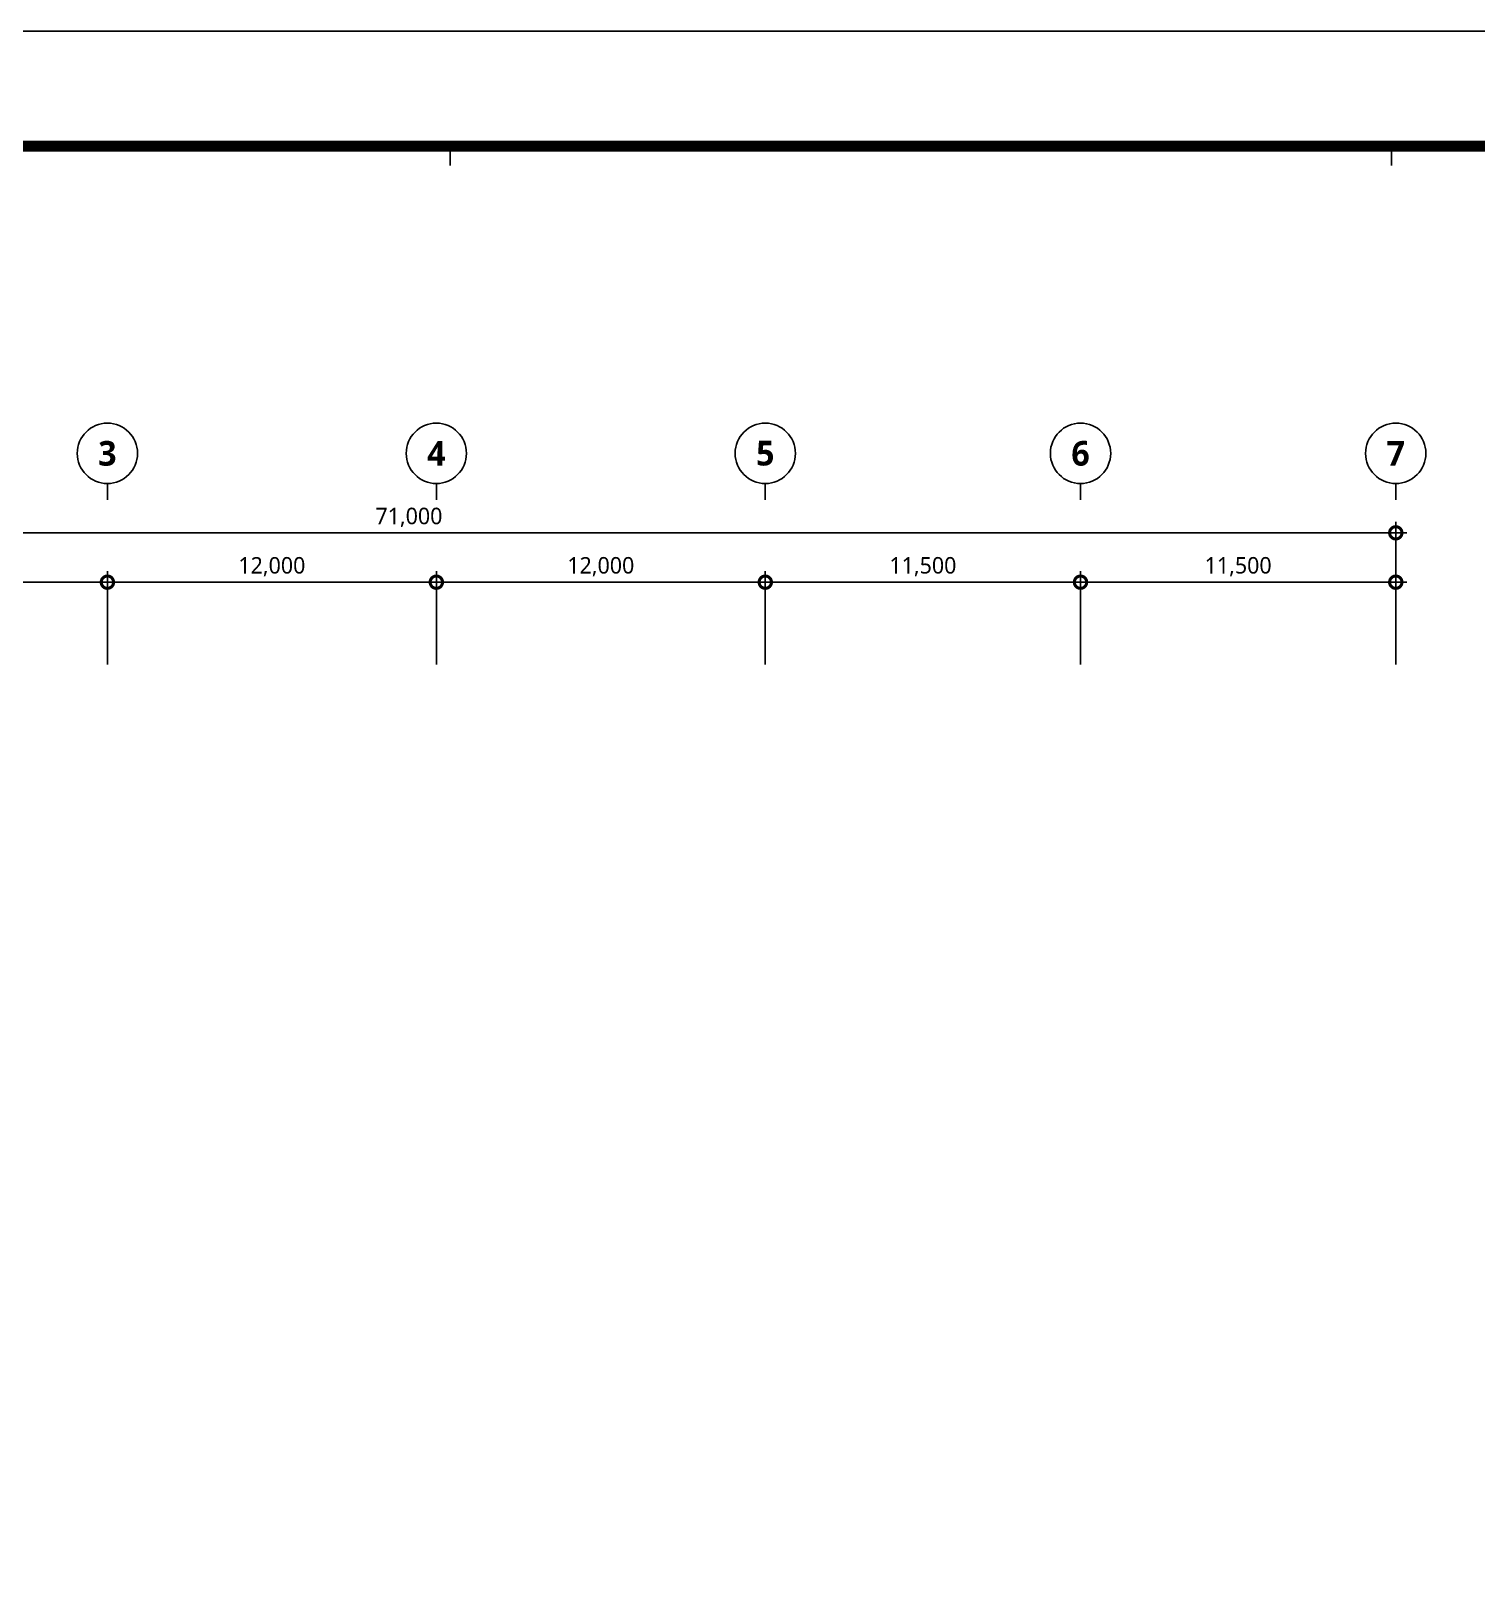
# Model space of a CAD drawing. Header units: millimetres. Extents: x -168600 to 672400, y 82 to 118882.
# Drawn here: x -105882 to -53141, y 62099 to 118882 of the extents above; entities that cross this region are included whole.
import ezdxf
from ezdxf.enums import TextEntityAlignment as Align

# ---------------------------------------------------------------- set-up
doc = ezdxf.new("R2010")
doc.units = ezdxf.units.MM
doc.header["$LTSCALE"] = 2000
for name, color, linetype in [('arch', 8, 'Continuous'), ('SYM-BUB', 3, 'Continuous'), ('XR-SHEET-SHT', 5, 'Continuous')]:
    doc.layers.add(name, color=color, linetype=linetype)
doc.layers.add('XR-SHEET-TEMP', color=171, linetype='Continuous', plot=False)
doc.styles.add('$0$스타일1', font='malgun.ttf')
doc.styles.add('스타일1', font='malgun.ttf')
doc.styles.add('스타일2', font='malgunbd.ttf')
doc.dimstyles.new('CJA', dxfattribs={"dimscale": 300, "dimtxt": 2.7, "dimasz": 1, "dimexe": 2, "dimexo": 3, "dimgap": 1, "dimtad": 1, "dimdec": 0, "dimzin": 1, "dimdsep": 46, "dimlunit": 6, "dimtxsty": '$0$스타일1', "dimblk": 'CJDOT', "dimcen": 0.09, "dimdle": 1, "dimclrd": 256, "dimclre": 256, "dimclrt": 3, "dimadec": 0, "dimazin": 0, "dimtfac": 1, "dimtdec": 0, "dimtix": 1, "dimtmove": 2, "dimatfit": 3, "dimldrblk": 'CJDOT', "dimfxl": 1, "dimtolj": 1, "dimtzin": 1, "dimarcsym": 0})

# ---------------------------------------------------------------- blocks, each defined once
blk = doc.blocks.new('XR-FORM-EE', base_point=(461, 408))
at = {"layer": 'XR-SHEET-SHT', "color": 5}
blk.add_lwpolyline([(0, 118800), (168200, 118800), (168200, 0), (0, 0)], close=True, dxfattribs=at)
at = {"layer": 'XR-SHEET-SHT', "color": 5, "const_width": 400}
blk.add_lwpolyline([(9300, 114600), (163900, 114600), (163900, 4200), (9300, 4200)], close=True, dxfattribs=at)
at = {"layer": 'XR-SHEET-TEMP'}
for p, q in [((78000, 114600), (78000, 113900)), ((112350, 114600), (112350, 113900))]:
    blk.add_line(p, q, dxfattribs=at)
blk = doc.blocks.new('_DotSmall')
at = {"color": 0, "linetype": 'ByBlock', "const_width": 0.5}
blk.add_lwpolyline([(-0.0625, 0, 1), (0.0625, 0, 1)], format="xyb", close=True, dxfattribs=at)
blk = doc.blocks.new('*D180')
at = {"layer": 'arch', "color": 7, "lineweight": -2, "transparency": 16777216}
for p, q in [((-127500, 100582), (-55700, 100582)), ((-127100, 95782), (-127100, 100982)), ((-56100, 95782), (-56100, 100982))]:
    blk.add_line(p, q, dxfattribs=at)
at = {"layer": 'arch', "color": 7, "lineweight": -2, "transparency": 16777216, "xscale": 900, "yscale": 900, "zscale": 900, "rotation": 180}
blk.add_blockref('_DotSmall', (-127100, 100582), dxfattribs=at)
at = {"layer": 'arch', "color": 7, "lineweight": -2, "transparency": 16777216, "xscale": 900, "yscale": 900, "zscale": 900}
blk.add_blockref('_DotSmall', (-56100, 100582), dxfattribs=at)
at = {"layer": 'arch', "color": 3, "transparency": 16777216, "insert": (-92100, 101144), "char_height": 600, "attachment_point": 5, "style": '스타일1'}
blk.add_mtext('\\A1;71,000', dxfattribs=at)
blk = doc.blocks.new('CJDOT')
blk.add_line((-2, 0), (2, 0))
at = {"const_width": 0.5}
blk.add_lwpolyline([(-0.25, 0, 1), (0.25, 0, 1)], format="xyb", close=True, dxfattribs=at)
blk = doc.blocks.new('*D181')
at = {"layer": 'arch', "color": 7, "lineweight": -2, "transparency": 16777216}
for p, q in [((-67600, 95782), (-67600, 99182)), ((-56100, 95782), (-56100, 99182)), ((-68000, 98782), (-55700, 98782))]:
    blk.add_line(p, q, dxfattribs=at)
at = {"layer": 'arch', "color": 7, "lineweight": -2, "transparency": 16777216, "xscale": 900, "yscale": 900, "zscale": 900, "rotation": 180}
blk.add_blockref('_DotSmall', (-67600, 98782), dxfattribs=at)
at = {"layer": 'arch', "color": 7, "lineweight": -2, "transparency": 16777216, "xscale": 900, "yscale": 900, "zscale": 900}
blk.add_blockref('_DotSmall', (-56100, 98782), dxfattribs=at)
at = {"layer": 'arch', "color": 3, "transparency": 16777216, "insert": (-61850, 99344), "char_height": 600, "attachment_point": 5, "style": '스타일1'}
blk.add_mtext('\\A1;11,500', dxfattribs=at)
blk = doc.blocks.new('*D182')
at = {"layer": 'arch', "color": 7, "lineweight": -2, "transparency": 16777216}
for p, q in [((-79100, 95782), (-79100, 99182)), ((-67600, 95782), (-67600, 99182)), ((-79500, 98782), (-67200, 98782))]:
    blk.add_line(p, q, dxfattribs=at)
at = {"layer": 'arch', "color": 7, "lineweight": -2, "transparency": 16777216, "xscale": 900, "yscale": 900, "zscale": 900, "rotation": 180}
blk.add_blockref('_DotSmall', (-79100, 98782), dxfattribs=at)
at = {"layer": 'arch', "color": 7, "lineweight": -2, "transparency": 16777216, "xscale": 900, "yscale": 900, "zscale": 900}
blk.add_blockref('_DotSmall', (-67600, 98782), dxfattribs=at)
at = {"layer": 'arch', "color": 3, "transparency": 16777216, "insert": (-73350, 99344), "char_height": 600, "attachment_point": 5, "style": '스타일1'}
blk.add_mtext('\\A1;11,500', dxfattribs=at)
blk = doc.blocks.new('*D183')
at = {"layer": 'arch', "color": 7, "lineweight": -2, "transparency": 16777216}
for p, q in [((-91100, 95782), (-91100, 99182)), ((-79100, 95782), (-79100, 99182)), ((-91500, 98782), (-78700, 98782))]:
    blk.add_line(p, q, dxfattribs=at)
at = {"layer": 'arch', "color": 7, "lineweight": -2, "transparency": 16777216, "xscale": 900, "yscale": 900, "zscale": 900, "rotation": 180}
blk.add_blockref('_DotSmall', (-91100, 98782), dxfattribs=at)
at = {"layer": 'arch', "color": 7, "lineweight": -2, "transparency": 16777216, "xscale": 900, "yscale": 900, "zscale": 900}
blk.add_blockref('_DotSmall', (-79100, 98782), dxfattribs=at)
at = {"layer": 'arch', "color": 3, "transparency": 16777216, "insert": (-85100, 99344), "char_height": 600, "attachment_point": 5, "style": '스타일1'}
blk.add_mtext('\\A1;12,000', dxfattribs=at)
blk = doc.blocks.new('*D184')
at = {"layer": 'arch', "color": 7, "lineweight": -2, "transparency": 16777216}
for p, q in [((-103100, 95782), (-103100, 99182)), ((-91100, 95782), (-91100, 99182)), ((-103500, 98782), (-90700, 98782))]:
    blk.add_line(p, q, dxfattribs=at)
at = {"layer": 'arch', "color": 7, "lineweight": -2, "transparency": 16777216, "xscale": 900, "yscale": 900, "zscale": 900, "rotation": 180}
blk.add_blockref('_DotSmall', (-103100, 98782), dxfattribs=at)
at = {"layer": 'arch', "color": 7, "lineweight": -2, "transparency": 16777216, "xscale": 900, "yscale": 900, "zscale": 900}
blk.add_blockref('_DotSmall', (-91100, 98782), dxfattribs=at)
at = {"layer": 'arch', "color": 3, "transparency": 16777216, "insert": (-97100, 99344), "char_height": 600, "attachment_point": 5, "style": '스타일1'}
blk.add_mtext('\\A1;12,000', dxfattribs=at)
blk = doc.blocks.new('*D185')
at = {"layer": 'arch', "color": 7, "lineweight": -2, "transparency": 16777216}
for p, q in [((-115100, 95782), (-115100, 99182)), ((-103100, 95782), (-103100, 99182)), ((-115500, 98782), (-102700, 98782))]:
    blk.add_line(p, q, dxfattribs=at)
at = {"layer": 'arch', "color": 7, "lineweight": -2, "transparency": 16777216, "xscale": 900, "yscale": 900, "zscale": 900, "rotation": 180}
blk.add_blockref('_DotSmall', (-115100, 98782), dxfattribs=at)
at = {"layer": 'arch', "color": 7, "lineweight": -2, "transparency": 16777216, "xscale": 900, "yscale": 900, "zscale": 900}
blk.add_blockref('_DotSmall', (-103100, 98782), dxfattribs=at)
at = {"layer": 'arch', "color": 3, "transparency": 16777216, "insert": (-109100, 99344), "char_height": 600, "attachment_point": 5, "style": '스타일1'}
blk.add_mtext('\\A1;12,000', dxfattribs=at)
blk = doc.blocks.new('NEW_BUB')
at = {"layer": 'SYM-BUB', "color": 6}
blk.add_line((0, 3), (0, 0), dxfattribs=at)
blk.add_circle((0, 8.5), 5.5, dxfattribs=at)
at = {"layer": 'SYM-BUB', "color": 3, "style": '스타일2'}
blk.add_attdef('X', text='', height=4.5, dxfattribs=at).set_placement((0, 8.5), align=Align.MIDDLE)

msp = doc.modelspace()

# ---------------------------------------------------------------- block references
at = {"layer": 'arch'}
msp.add_blockref('XR-FORM-EE', (-168139, 490.7), dxfattribs=at)
at = {"layer": 'arch', "xscale": 200.0000000000001, "yscale": 200.0000000000001, "zscale": 200.0000000000001}
for p, values in [((-103100, 101782.2), {'X': '3'}), ((-91100, 101782.2), {'X': '4'}), ((-79100, 101782.2), {'X': '5'}), ((-67600, 101782.2), {'X': '6'}), ((-56100, 101782.2), {'X': '7'})]:
    msp.add_blockref('NEW_BUB', p, dxfattribs=at).add_auto_attribs(values)

# ---------------------------------------------------------------- dimensions: what is measured, and where the dimension line sits
at = {"layer": 'arch'}
dim = msp.add_linear_dim(base=(-56100, 100582.2), p1=(-127100, 95182.2), p2=(-56100, 95182.2), angle=180, dimstyle='CJA', override={"dimscale": 200, "dimtxt": 3, "dimasz": 4.5, "dimtxsty": '스타일1', "dimblk1": 'DotSmall', "dimblk2": 'DotSmall', "dimsah": 1, "dimdle": 2, "dimclrd": 7, "dimclre": 7}, dxfattribs=at)
dim.commit()
dim.dimension.update_dxf_attribs({"geometry": '*D180', "text_midpoint": (-92100, 101144.2), "dimtype": 160})
for base, p1, p2, picture, middle in [((-103100, 98782.2), (-115100, 95182.2), (-103100, 95182.2), '*D185', (-109100, 99344.2)), ((-91100, 98782.2), (-103100, 95182.2), (-91100, 95182.2), '*D184', (-97100, 99344.2)), ((-79100, 98782.2), (-91100, 95182.2), (-79100, 95182.2), '*D183', (-85100, 99344.2)), ((-67600, 98782.2), (-79100, 95182.2), (-67600, 95182.2), '*D182', (-73350, 99344.2)), ((-56100, 98782.2), (-67600, 95182.2), (-56100, 95182.2), '*D181', (-61850, 99344.2))]:
    dim = msp.add_linear_dim(base=base, p1=p1, p2=p2, dimstyle='CJA', override={"dimscale": 200, "dimtxt": 3, "dimasz": 4.5, "dimtxsty": '스타일1', "dimblk1": 'DotSmall', "dimblk2": 'DotSmall', "dimsah": 1, "dimdle": 2, "dimclrd": 7, "dimclre": 7}, dxfattribs=at)
    dim.commit()
    dim.dimension.update_dxf_attribs({"geometry": picture, "text_midpoint": middle})

doc.saveas('drawing.dxf')
